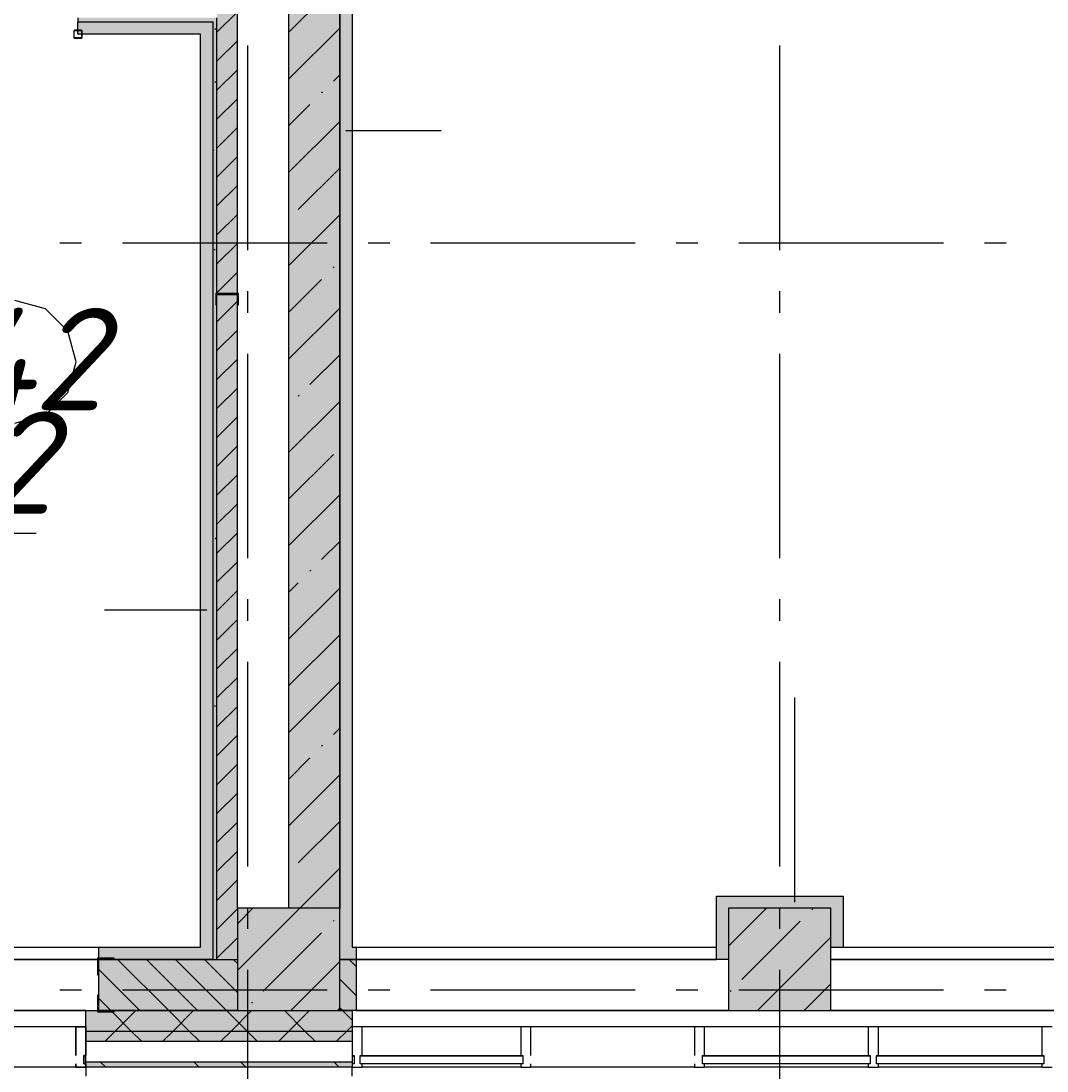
# Model space of a CAD drawing. Header units: millimetres. Extents: x -537608 to 253996, y -217170 to 186033.
# Drawn here: x -301184 to -296171, y 91126 to 96258 of the extents above; entities that cross this region are included whole.
import ezdxf

# ---------------------------------------------------------------- set-up
doc = ezdxf.new("R2010")
doc.units = ezdxf.units.MM
doc.layers.add('PDF _Геометрия', color=7, linetype='Continuous')
doc.layers.add('PDF _Текст', color=7, linetype='Continuous')
doc.layers.add('PDF _Сплошная заливка', color=7, linetype='Continuous', true_color=0xffffff)
doc.styles.add('PDF ISOCPEUR Italic', font='isocpeui.ttf')

msp = doc.modelspace()

# ---------------------------------------------------------------- hatches: boundary and pattern name
at = {"layer": 'PDF _Сплошная заливка', "transparency": 33554559}
h = msp.add_hatch(color=256, dxfattribs=at)
h.paths.add_polyline_path([(-300246.1832, 91671.2676), (-300226.178, 91671.2676), (-300226.178, 96273.856), (-300246.1832, 96273.856), (-300246.1832, 91869.1886)], flags=0)
h.paths.add_polyline_path([(-300246.1832, 96373.852), (-300226.178, 96373.852), (-300226.178, 99171.2642), (-300246.1832, 99171.2642), (-300246.1832, 96433.8548)], flags=0)
for points in [[(-300226.178, 91671.2676), (-300126.1777, 91671.2676), (-300126.1777, 99171.2642), (-300226.178, 99171.2642), (-300226.178, 91869.1886)], [(-299876.1767, 91921.2686), (-299626.1757, 91921.2686), (-299626.1757, 98921.2654), (-299876.1767, 98921.2654), (-299876.1767, 92577.1358)], [(-299626.1757, 91421.2666), (-299626.1757, 91921.2686), (-300126.1777, 91921.2686), (-300126.1777, 91421.2666), (-299647.0335, 91421.2666)], [(-297226.1837, 91421.2666), (-297226.1837, 91921.2686), (-297726.177, 91921.2686), (-297726.177, 91421.2666), (-297559.8571, 91421.2666)]]:
    msp.add_hatch(color=256, dxfattribs=at).paths.add_polyline_path(points)
at = {"layer": 'PDF _Сплошная заливка', "true_color": 0xff7d7d, "transparency": 33554559}
for points in [[(-299626.1757, 91731.2661), (-299566.1772, 91731.2661), (-299566.1772, 99111.2657), (-299626.1757, 99111.2657), (-299626.1757, 91869.1886)], [(-297226.1837, 91921.2686), (-297226.1837, 91981.2671), (-297786.1841, 91981.2671), (-297786.1841, 91921.2686), (-297559.8571, 91921.2686)], [(-297226.1837, 91731.2661), (-297166.1766, 91731.2661), (-297166.1766, 91981.2671), (-297226.1837, 91981.2671), (-297226.1837, 91869.1886)]]:
    msp.add_hatch(color=11, dxfattribs=at).paths.add_polyline_path(points)
at = {"layer": 'PDF _Сплошная заливка', "true_color": 0x2254ff, "transparency": 33554559}
msp.add_hatch(color=160, dxfattribs=at).paths.add_polyline_path([(-300306.1817, 96193.8522), (-300246.1832, 96193.8522), (-300246.1832, 96253.855), (-300906.1755, 96253.855), (-300906.1755, 96193.8522)])
h = msp.add_hatch(color=160, dxfattribs=at)
h.paths.add_polyline_path([(-300481.9058, 91671.2676), (-300306.1817, 91671.2676), (-300306.1817, 91731.2661), (-300803.6776, 91731.2661), (-300803.6776, 91671.2676)], flags=0)
h.paths.add_polyline_path([(-303403.9461, 91671.2676), (-301803.6815, 91671.2676), (-301803.6815, 91731.2661), (-303626.1825, 91731.2661), (-303626.1825, 91671.2676)], flags=0)
at = {"layer": 'PDF _Сплошная заливка', "transparency": 33554559}
h = msp.add_hatch(color=256, dxfattribs=at)
h.paths.add_polyline_path([(-233692.3661, 91421.2666), (-233626.193, 91421.2666), (-233626.193, 91671.2676), (-234066.1921, 91671.2676), (-234066.1921, 91421.2666)], flags=0)
h.paths.add_polyline_path([(-239119.0147, 91421.2666), (-238826.1914, 91421.2666), (-238826.1914, 91671.2676), (-239126.1905, 91671.2676), (-239126.1905, 91421.2666)], flags=0)
h.paths.add_polyline_path([(-235886.1913, 91421.2666), (-235886.1913, 91671.2676), (-237006.1922, 91671.2676), (-237006.1922, 91421.2666), (-236196.9723, 91421.2666)], flags=0)
h.paths.add_polyline_path([(-243293.3633, 91421.2666), (-243176.191, 91421.2666), (-243176.191, 91671.2676), (-243565.7421, 91671.2676), (-243565.7421, 91421.2666)], flags=0)
h.paths.add_polyline_path([(-241826.1901, 91421.2666), (-241826.1901, 91671.2676), (-242126.1913, 91671.2676), (-242126.1913, 91421.2666), (-242041.0592, 91421.2666)], flags=0)
h.paths.add_polyline_path([(-240006.1909, 91421.2666), (-239626.1902, 91421.2666), (-239626.1902, 91671.2676), (-240006.1909, 91671.2676), (-240006.1909, 91515.2129)], flags=0)
h.paths.add_polyline_path([(-242676.189, 91421.2666), (-242626.1889, 91421.2666), (-242626.1889, 91671.2676), (-242676.189, 91671.2676), (-242676.189, 91571.9777)], flags=0)
h.paths.add_polyline_path([(-246565.7407, 91421.2666), (-246176.1896, 91421.2666), (-246176.1896, 91671.2676), (-246565.7407, 91671.2676), (-246565.7407, 91515.2129)], flags=0)
h.paths.add_polyline_path([(-245385.7414, 91421.2666), (-245385.7414, 91671.2676), (-245676.192, 91671.2676), (-245676.192, 91421.2666)], flags=0)
h.paths.add_polyline_path([(-248720.0118, 91421.2666), (-248385.7443, 91421.2666), (-248385.7443, 91671.2676), (-249565.7436, 91671.2676), (-249565.7436, 91421.2666), (-249137.4437, 91421.2666)], flags=0)
h.paths.add_polyline_path([(-252476.9243, 91421.2666), (-252176.1868, 91421.2666), (-252176.1868, 91671.2676), (-252565.7423, 91671.2676), (-252565.7423, 91421.2666)], flags=0)
h.paths.add_polyline_path([(-251385.7429, 91421.2666), (-251385.7429, 91671.2676), (-251676.1892, 91671.2676), (-251676.1892, 91421.2666), (-251642.052, 91421.2666)], flags=0)
h.paths.add_polyline_path([(-255565.7409, 91421.2666), (-255176.1898, 91421.2666), (-255176.1898, 91671.2676), (-255565.7409, 91671.2676), (-255565.7409, 91515.2129)], flags=0)
h.paths.add_polyline_path([(-257486.1367, 91421.2666), (-257385.7402, 91421.2666), (-257385.7402, 91671.2676), (-258565.7395, 91671.2676), (-258565.7395, 91421.2666), (-258321.009, 91421.2666)], flags=0)
h.paths.add_polyline_path([(-254385.7415, 91421.2666), (-254385.7415, 91671.2676), (-254676.1879, 91671.2676), (-254676.1879, 91421.2666), (-254564.0965, 91421.2666)], flags=0)
h.paths.add_polyline_path([(-261243.0492, 91421.2666), (-261176.187, 91421.2666), (-261176.187, 91671.2676), (-261565.7382, 91671.2676), (-261565.7382, 91421.2666)], flags=0)
h.paths.add_polyline_path([(-260385.7388, 91421.2666), (-260385.7388, 91671.2676), (-260676.1851, 91671.2676), (-260676.1851, 91421.2666), (-260408.1812, 91421.2666)], flags=0)
h.paths.add_polyline_path([(-264176.1857, 91421.2666), (-264176.1857, 91671.2676), (-264565.7411, 91671.2676), (-264565.7411, 91421.2666)], flags=0)
h.paths.add_polyline_path([(-266669.6977, 91421.2666), (-266385.7404, 91421.2666), (-266385.7404, 91671.2676), (-267560.7406, 91671.2676), (-267560.7406, 91421.2666), (-267504.57, 91421.2666)], flags=0)
h.paths.add_polyline_path([(-263676.1881, 91421.2666), (-263385.7374, 91421.2666), (-263385.7374, 91671.2676), (-263676.1881, 91671.2676), (-263676.1881, 91506.6485)], flags=0)
h.paths.add_polyline_path([(-269380.7398, 91421.2666), (-269380.7398, 91671.2676), (-269676.1853, 91671.2676), (-269676.1853, 91421.2666), (-269591.7422, 91421.2666)], flags=0)
h.paths.add_polyline_path([(-270176.1872, 91421.2666), (-270176.1872, 91671.2676), (-270566.3541, 91671.2676), (-270566.3541, 91421.2666), (-270426.6102, 91421.2666)], flags=0)
h.paths.add_polyline_path([(-273348.6546, 91421.2666), (-273176.1859, 91421.2666), (-273176.1859, 91671.2676), (-273565.737, 91671.2676), (-273565.737, 91421.2666)], flags=0)
h.paths.add_polyline_path([(-275676.1826, 91421.2666), (-275385.7362, 91421.2666), (-275385.7362, 91671.2676), (-275676.1826, 91671.2676)], flags=0)
h.paths.add_polyline_path([(-272386.3534, 91421.2666), (-272386.3534, 91671.2676), (-272676.184, 91671.2676), (-272676.184, 91421.2666), (-272513.7824, 91421.2666)], flags=0)
h.paths.add_polyline_path([(-276226.1847, 91421.2666), (-276176.1845, 91421.2666), (-276176.1845, 91671.2676), (-276226.1847, 91671.2676), (-276226.1847, 91555.6756)], flags=0)
h.paths.add_polyline_path([(-276865.7367, 91421.2666), (-276726.1823, 91421.2666), (-276726.1823, 91671.2676), (-276865.7367, 91671.2676), (-276865.7367, 91515.2129)], flags=0)
h.paths.add_polyline_path([(-281685.7347, 91421.2666), (-281685.7347, 91671.2676), (-282865.734, 91671.2676), (-282865.734, 91421.2666), (-281697.3434, 91421.2666)], flags=0)
h.paths.add_polyline_path([(-279865.7397, 91421.2666), (-279726.1853, 91421.2666), (-279726.1853, 91671.2676), (-279865.7397, 91671.2676), (-279865.7397, 91515.2129)], flags=0)
h.paths.add_polyline_path([(-278685.7403, 91421.2666), (-278685.7403, 91671.2676), (-279226.1833, 91671.2676), (-279226.1833, 91421.2666), (-278775.3032, 91421.2666)], flags=0)
h.paths.add_polyline_path([(-284685.7376, 91421.2666), (-284685.7376, 91671.2676), (-285226.1806, 91671.2676), (-285226.1806, 91421.2666), (-285036.824, 91421.2666)], flags=0)
h.paths.add_polyline_path([(-285726.1825, 91421.2666), (-285726.1825, 91671.2676), (-285865.7369, 91671.2676), (-285865.7369, 91421.2666)], flags=0)
h.paths.add_polyline_path([(-288226.1835, 91421.2666), (-287685.7319, 91421.2666), (-287685.7319, 91671.2676), (-288226.1835, 91671.2676)], flags=0)
h.paths.add_polyline_path([(-288793.7365, 91421.2666), (-288726.1855, 91421.2666), (-288726.1855, 91671.2676), (-288865.7313, 91671.2676), (-288865.7313, 91421.2666)], flags=0)
h.paths.add_polyline_path([(-290880.9044, 91421.2666), (-290685.7348, 91421.2666), (-290685.7348, 91671.2676), (-291926.1806, 91671.2676), (-291926.1806, 91421.2666), (-291715.7767, 91421.2666)], flags=0)
h.paths.add_polyline_path([(-299626.1757, 91421.2666), (-299546.1806, 91421.2666), (-299546.1806, 91671.2676), (-299626.1757, 91671.2676), (-299626.1757, 91455.7484)], flags=0)
h.paths.add_polyline_path([(-300126.1777, 91421.2666), (-300126.1777, 91671.2676), (-300803.6776, 91671.2676), (-300803.6776, 91421.2666), (-300481.9058, 91421.2666)], flags=0)
h.paths.add_polyline_path([(-304238.8097, 91421.2666), (-304126.1758, 91421.2666), (-304126.1758, 91671.2676), (-307138.3387, 91671.2676), (-307138.3387, 91421.2666), (-305073.682, 91421.2666)], flags=0)
h.paths.add_polyline_path([(-301803.6815, 91421.2666), (-301803.6815, 91671.2676), (-303626.1825, 91671.2676), (-303626.1825, 91421.2666), (-302151.6419, 91421.2666)], flags=0)
h.paths.add_polyline_path([(-308138.3338, 91421.2666), (-308138.3338, 91671.2676), (-308726.1763, 91671.2676), (-308726.1763, 91421.2666), (-308413.1627, 91421.2666)], flags=0)
h = msp.add_hatch(color=256, dxfattribs=at)
h.paths.add_polyline_path([(-214072.9389, 91321.2663), (-213276.196, 91321.2663), (-213276.196, 91421.2666), (-222460.9308, 91421.2666), (-222460.9308, 91321.2663), (-214907.808, 91321.2663)], flags=0)
h.paths.add_polyline_path([(-224160.9288, 91321.2663), (-224160.9288, 91421.2666), (-232001.1932, 91421.2666), (-232001.1932, 91321.2663), (-224926.2392, 91321.2663)], flags=0)
h.paths.add_polyline_path([(-232851.1922, 91321.2663), (-232851.1922, 91421.2666), (-234126.1928, 91421.2666), (-234126.1928, 91321.2663), (-233126.1932, 91321.2663)], flags=0)
h.paths.add_polyline_path([(-236196.9723, 91321.2663), (-235826.1928, 91321.2663), (-235826.1928, 91421.2666), (-237066.1908, 91421.2666), (-237066.1908, 91321.2663), (-236614.4085, 91321.2663)], flags=0)
h.paths.add_polyline_path([(-239953.8848, 91321.2663), (-238766.1908, 91321.2663), (-238766.1908, 91421.2666), (-240066.1915, 91421.2666), (-240066.1915, 91321.2663)], flags=0)
h.paths.add_polyline_path([(-243626.1884, 91321.2663), (-241766.1916, 91321.2663), (-241766.1916, 91421.2666), (-243626.1884, 91421.2666)], flags=0)
h.paths.add_polyline_path([(-245380.5355, 91321.2663), (-245326.1907, 91321.2663), (-245326.1907, 91421.2666), (-246626.1914, 91421.2666), (-246626.1914, 91321.2663), (-245797.9674, 91321.2663)], flags=0)
h.paths.add_polyline_path([(-249626.19, 91321.2663), (-248326.1893, 91321.2663), (-248326.1893, 91421.2666), (-249626.19, 91421.2666)], flags=0)
h.paths.add_polyline_path([(-254564.0965, 91321.2663), (-254326.1866, 91321.2663), (-254326.1866, 91421.2666), (-255626.1873, 91421.2666), (-255626.1873, 91321.2663), (-254981.5283, 91321.2663)], flags=0)
h.paths.add_polyline_path([(-251326.1879, 91321.2663), (-251326.1879, 91421.2666), (-252626.1886, 91421.2666), (-252626.1886, 91321.2663), (-251642.052, 91321.2663)], flags=0)
h.paths.add_polyline_path([(-257486.1367, 91321.2663), (-257326.1894, 91321.2663), (-257326.1894, 91421.2666), (-258626.1859, 91421.2666), (-258626.1859, 91321.2663), (-258321.009, 91321.2663)], flags=0)
h.paths.add_polyline_path([(-260825.613, 91321.2663), (-260326.1881, 91321.2663), (-260326.1881, 91421.2666), (-261626.1888, 91421.2666), (-261626.1888, 91321.2663), (-261243.0492, 91321.2663)], flags=0)
h.paths.add_polyline_path([(-264626.1874, 91321.2663), (-263326.1867, 91321.2663), (-263330.2213, 91421.2666), (-264626.1874, 91421.2666)], flags=0)
h.paths.add_polyline_path([(-266326.1853, 91321.2663), (-266326.1853, 91421.2666), (-267621.1869, 91421.2666), (-267621.1869, 91321.2663), (-266669.6977, 91321.2663)], flags=0)
h.paths.add_polyline_path([(-269591.7422, 91321.2663), (-269321.1849, 91321.2663), (-269321.1849, 91421.2666), (-270626.8047, 91421.2666), (-270626.8047, 91321.2663), (-270009.1741, 91321.2663)], flags=0)
h.paths.add_polyline_path([(-272513.7824, 91321.2663), (-272326.8026, 91321.2663), (-272326.8026, 91421.2666), (-273626.1833, 91421.2666), (-273626.1833, 91321.2663), (-273348.6546, 91321.2663)], flags=0)
h.paths.add_polyline_path([(-279192.735, 91321.2663), (-278626.181, 91321.2663), (-278626.181, 91421.2666), (-279926.186, 91421.2666), (-279926.186, 91321.2663), (-279610.1755, 91321.2663)], flags=0)
h.paths.add_polyline_path([(-276926.1831, 91321.2663), (-275326.1855, 91321.2663), (-275326.1855, 91421.2666), (-276926.1831, 91421.2666)], flags=0)
h.paths.add_polyline_path([(-281626.184, 91321.2663), (-281626.184, 91421.2666), (-282926.1804, 91421.2666), (-282926.1804, 91321.2663), (-281697.3434, 91321.2663)], flags=0)
h.paths.add_polyline_path([(-284626.1869, 91321.2663), (-284626.1869, 91421.2666), (-285926.1833, 91421.2666), (-285926.1833, 91321.2663), (-285036.824, 91321.2663)], flags=0)
h.paths.add_polyline_path([(-287626.1812, 91321.2663), (-287626.1812, 91421.2666), (-288926.1776, 91421.2666), (-288926.1776, 91321.2663), (-287958.8642, 91321.2663)], flags=0)
h.paths.add_polyline_path([(-290880.9044, 91321.2663), (-290626.1842, 91321.2663), (-290626.1842, 91421.2666), (-291926.1806, 91421.2666), (-291926.1806, 91321.2663), (-291715.7767, 91321.2663)], flags=0)
h.paths.add_polyline_path([(-304238.8097, 91321.2663), (-301741.177, 91321.2663), (-301741.177, 91421.2666), (-307200.8346, 91421.2666), (-307200.8346, 91321.2663), (-305073.682, 91321.2663)], flags=0)
h.paths.add_polyline_path([(-299626.1757, 91321.2663), (-299566.1772, 91321.2663), (-299566.1772, 91421.2666), (-300866.1822, 91421.2666), (-300866.1822, 91321.2663), (-299647.0335, 91321.2663)], flags=0)
h.paths.add_polyline_path([(-310082.8987, 91321.2663), (-308075.8379, 91321.2663), (-308075.8379, 91421.2666), (-317076.174, 91421.2666), (-317076.174, 91321.2663), (-311752.6347, 91321.2663)], flags=0)
h = msp.add_hatch(color=256, dxfattribs=at)
h.paths.add_polyline_path([(-213176.1955, 91271.2661), (-213176.1955, 91321.2663), (-222460.9308, 91321.2663), (-222460.9308, 91271.2661), (-213238.0699, 91271.2661)], flags=0)
h.paths.add_polyline_path([(-225761.1072, 91271.2661), (-224160.9288, 91271.2661), (-224160.9288, 91321.2663), (-232001.1932, 91321.2663), (-232001.1932, 91271.2661), (-226595.9773, 91271.2661)], flags=0)
h.paths.add_polyline_path([(-233274.93, 91271.2661), (-232851.1922, 91271.2661), (-232851.1922, 91321.2663), (-234126.1928, 91321.2663), (-234126.1928, 91271.2661), (-233692.3661, 91271.2661)], flags=0)
h.paths.add_polyline_path([(-237031.8425, 91271.2661), (-235826.1928, 91271.2661), (-235826.1928, 91321.2663), (-237066.1908, 91321.2663), (-237066.1908, 91271.2661)], flags=0)
h.paths.add_polyline_path([(-239119.0147, 91271.2661), (-238766.1908, 91271.2661), (-238766.1908, 91321.2663), (-240066.1915, 91321.2663), (-240066.1915, 91271.2661), (-239536.4508, 91271.2661)], flags=0)
h.paths.add_polyline_path([(-242041.0592, 91271.2661), (-241766.1916, 91271.2661), (-241766.1916, 91321.2663), (-243626.1884, 91321.2663), (-243626.1884, 91271.2661), (-242458.491, 91271.2661)], flags=0)
h.paths.add_polyline_path([(-245797.9674, 91271.2661), (-245326.1907, 91271.2661), (-245326.1907, 91321.2663), (-246626.1914, 91321.2663), (-246626.1914, 91271.2661), (-246215.4035, 91271.2661)], flags=0)
h.paths.add_polyline_path([(-248720.0118, 91271.2661), (-248326.1893, 91271.2661), (-248326.1893, 91321.2663), (-249626.19, 91321.2663), (-249626.19, 91271.2661), (-249137.4437, 91271.2661)], flags=0)
h.paths.add_polyline_path([(-252626.1886, 91271.2661), (-251326.1879, 91271.2661), (-251326.1879, 91321.2663), (-252626.1886, 91321.2663)], flags=0)
h.paths.add_polyline_path([(-257326.1894, 91271.2661), (-257326.1894, 91321.2663), (-258626.1859, 91321.2663), (-258626.1859, 91271.2661), (-257486.1367, 91271.2661)], flags=0)
h.paths.add_polyline_path([(-255626.1873, 91271.2661), (-254326.1866, 91271.2661), (-254326.1866, 91321.2663), (-255626.1873, 91321.2663)], flags=0)
h.paths.add_polyline_path([(-261243.0492, 91271.2661), (-260326.1881, 91271.2661), (-260326.1881, 91321.2663), (-261626.1888, 91321.2663), (-261626.1888, 91271.2661)], flags=0)
h.paths.add_polyline_path([(-267621.1869, 91271.2661), (-266326.1853, 91271.2661), (-266326.1853, 91321.2663), (-267621.1869, 91321.2663)], flags=0)
h.paths.add_polyline_path([(-263326.1867, 91271.2661), (-263330.2213, 91321.2663), (-264626.1874, 91321.2663), (-264626.1874, 91271.2661), (-263330.2213, 91271.2661)], flags=0)
h.paths.add_polyline_path([(-269321.1849, 91271.2661), (-269321.1849, 91321.2663), (-270626.8047, 91321.2663), (-270626.8047, 91271.2661), (-269591.7422, 91271.2661)], flags=0)
h.paths.add_polyline_path([(-272513.7824, 91271.2661), (-272326.8026, 91271.2661), (-272326.8026, 91321.2663), (-273626.1833, 91321.2663), (-273626.1833, 91271.2661), (-273348.6546, 91271.2661)], flags=0)
h.paths.add_polyline_path([(-275435.8268, 91271.2661), (-275326.1855, 91271.2661), (-275326.1855, 91321.2663), (-276926.1831, 91321.2663), (-276926.1831, 91271.2661), (-275853.2587, 91271.2661)], flags=0)
h.paths.add_polyline_path([(-279610.1755, 91271.2661), (-278626.181, 91271.2661), (-278626.181, 91321.2663), (-279926.186, 91321.2663), (-279926.186, 91271.2661)], flags=0)
h.paths.add_polyline_path([(-281626.184, 91271.2661), (-281626.184, 91321.2663), (-282926.1804, 91321.2663), (-282926.1804, 91271.2661), (-281697.3434, 91271.2661)], flags=0)
h.paths.add_polyline_path([(-285926.1833, 91271.2661), (-284626.1869, 91271.2661), (-284626.1869, 91321.2663), (-285926.1833, 91321.2663)], flags=0)
h.paths.add_polyline_path([(-290626.1842, 91271.2661), (-290626.1842, 91321.2663), (-291926.1806, 91321.2663), (-291926.1806, 91271.2661), (-290880.9044, 91271.2661)], flags=0)
h.paths.add_polyline_path([(-288376.296, 91271.2661), (-287626.1812, 91271.2661), (-287626.1812, 91321.2663), (-288926.1776, 91321.2663), (-288926.1776, 91271.2661), (-288793.7365, 91271.2661)], flags=0)
h.paths.add_polyline_path([(-300064.4654, 91271.2661), (-299566.1772, 91271.2661), (-299566.1772, 91321.2663), (-300866.1822, 91321.2663), (-300866.1822, 91271.2661), (-300481.9058, 91271.2661)], flags=0)
h.paths.add_polyline_path([(-303821.3779, 91271.2661), (-301741.177, 91271.2661), (-301741.177, 91321.2663), (-307200.8346, 91321.2663), (-307200.8346, 91271.2661), (-304238.8097, 91271.2661)], flags=0)
h.paths.add_polyline_path([(-308413.1627, 91271.2661), (-308075.8379, 91271.2661), (-308075.8379, 91321.2663), (-317126.1742, 91321.2663), (-317126.1742, 91271.2661), (-308830.5945, 91271.2661)], flags=0)
h = msp.add_hatch(color=256, dxfattribs=at)
h.paths.add_polyline_path([(-213126.1959, 91144.2677), (-213026.1966, 91144.2677), (-213026.1966, 91171.2657), (-222460.9308, 91171.2657), (-222460.9308, 91144.2677), (-213176.1955, 91144.2677)], flags=0)
h.paths.add_polyline_path([(-224926.2392, 91144.2677), (-224160.9288, 91144.2677), (-224160.9288, 91171.2657), (-232001.1932, 91171.2657), (-232001.1932, 91144.2677), (-226595.9773, 91144.2677)], flags=0)
h.paths.add_polyline_path([(-232851.1922, 91144.2677), (-232851.1922, 91171.2657), (-234126.1928, 91171.2657), (-234126.1928, 91144.2677), (-233274.93, 91144.2677)], flags=0)
h.paths.add_polyline_path([(-235826.1928, 91144.2677), (-235826.1928, 91171.2657), (-237066.1908, 91171.2657), (-237066.1908, 91144.2677), (-236614.4085, 91144.2677)], flags=0)
h.paths.add_polyline_path([(-238766.1908, 91144.2677), (-238766.1908, 91171.2657), (-240066.1915, 91171.2657), (-240066.1915, 91144.2677), (-239953.8848, 91144.2677)], flags=0)
h.paths.add_polyline_path([(-243626.1884, 91144.2677), (-241766.1916, 91144.2677), (-241766.1916, 91171.2657), (-243626.1884, 91171.2657), (-243626.1884, 91161.2415)], flags=0)
h.paths.add_polyline_path([(-245326.1907, 91144.2677), (-245326.1907, 91171.2657), (-246626.1914, 91171.2657), (-246626.1914, 91144.2677)], flags=0)
h.paths.add_polyline_path([(-249626.19, 91144.2677), (-248326.1893, 91144.2677), (-248326.1893, 91171.2657), (-249626.19, 91171.2657), (-249626.19, 91161.2415)], flags=0)
h.paths.add_polyline_path([(-254326.1866, 91144.2677), (-254326.1866, 91171.2657), (-255626.1873, 91171.2657), (-255626.1873, 91144.2677), (-254981.5283, 91144.2677)], flags=0)
h.paths.add_polyline_path([(-252626.1886, 91144.2677), (-251326.1879, 91144.2677), (-251326.1879, 91171.2657), (-252626.1886, 91171.2657), (-252626.1886, 91161.2415)], flags=0)
h.paths.add_polyline_path([(-258321.009, 91144.2677), (-257326.1894, 91144.2677), (-257326.1894, 91171.2657), (-258626.1859, 91171.2657), (-258626.1859, 91144.2677)], flags=0)
h.paths.add_polyline_path([(-260326.1881, 91144.2677), (-260326.1881, 91171.2657), (-261626.1888, 91171.2657), (-261626.1888, 91144.2677)], flags=0)
h.paths.add_polyline_path([(-263330.2213, 91144.2677), (-263326.1867, 91144.2677), (-263330.2213, 91171.2657), (-264626.1874, 91171.2657), (-264626.1874, 91144.2677)], flags=0)
h.paths.add_polyline_path([(-266669.6977, 91144.2677), (-266326.1853, 91144.2677), (-266326.1853, 91171.2657), (-267621.1869, 91171.2657), (-267621.1869, 91144.2677)], flags=0)
h.paths.add_polyline_path([(-269321.1849, 91144.2677), (-269321.1849, 91171.2657), (-270626.8047, 91171.2657), (-270626.8047, 91144.2677), (-270009.1741, 91144.2677)], flags=0)
h.paths.add_polyline_path([(-272326.8026, 91144.2677), (-272326.8026, 91171.2657), (-273626.1833, 91171.2657), (-273626.1833, 91144.2677), (-273348.6546, 91144.2677)], flags=0)
h.paths.add_polyline_path([(-275326.1855, 91144.2677), (-275326.1855, 91171.2657), (-276926.1831, 91171.2657), (-276926.1831, 91144.2677), (-276688.131, 91144.2677)], flags=0)
h.paths.add_polyline_path([(-278626.181, 91144.2677), (-278626.181, 91171.2657), (-279926.186, 91171.2657), (-279926.186, 91144.2677)], flags=0)
h.paths.add_polyline_path([(-284626.1869, 91144.2677), (-284626.1869, 91171.2657), (-285926.1833, 91171.2657), (-285926.1833, 91144.2677), (-285036.824, 91144.2677)], flags=0)
h.paths.add_polyline_path([(-281697.3434, 91144.2677), (-281626.184, 91144.2677), (-281626.184, 91171.2657), (-282926.1804, 91171.2657), (-282926.1804, 91144.2677)], flags=0)
h.paths.add_polyline_path([(-288376.296, 91144.2677), (-287626.1812, 91144.2677), (-287626.1812, 91171.2657), (-288926.1776, 91171.2657), (-288926.1776, 91144.2677)], flags=0)
h.paths.add_polyline_path([(-290626.1842, 91144.2677), (-290626.1842, 91171.2657), (-291926.1806, 91171.2657), (-291926.1806, 91144.2677), (-291715.7767, 91144.2677)], flags=0)
h.paths.add_polyline_path([(-303403.9461, 91144.2677), (-301741.177, 91144.2677), (-301741.177, 91171.2657), (-307200.8346, 91171.2657), (-307200.8346, 91144.2677), (-305073.682, 91144.2677)], flags=0)
h.paths.add_polyline_path([(-300866.1822, 91144.2677), (-299566.1772, 91144.2677), (-299566.1772, 91171.2657), (-300866.1822, 91171.2657), (-300866.1822, 91161.2415)], flags=0)
h.paths.add_polyline_path([(-310082.8987, 91144.2677), (-308075.8379, 91144.2677), (-308075.8379, 91171.2657), (-317253.1726, 91171.2657), (-317253.1726, 91144.2677), (-311752.6347, 91144.2677)], flags=0)

# ---------------------------------------------------------------- linework, layer by layer
at = {"layer": 'PDF _Геометрия', "lineweight": 9}
for p, q in [((-299566.1772, 99111.2657), (-299566.1772, 91731.2661)), ((-299876.1767, 98921.2654), (-299876.1767, 91921.2686)), ((-299626.1757, 91921.2686), (-299626.1757, 98921.2654)), ((-299626.1757, 98921.2654), (-299626.1757, 91921.2686)), ((-300126.1777, 91921.2686), (-300126.1777, 98021.2662)), ((-299876.1767, 96201.0043), (-299626.1757, 96451.001)), ((-300906.1755, 96273.856), (-300906.1755, 96253.855)), ((-300226.178, 96202.253), (-300126.1777, 96302.2491)), ((-300226.178, 91671.2676), (-300226.178, 96273.856)), ((-300906.1755, 96253.855), (-300246.1832, 96253.855)), ((-300906.1755, 96193.8522), (-300906.1755, 96253.855)), ((-300906.1755, 96253.855), (-300246.1832, 96253.855)), ((-300246.1832, 96253.855), (-300246.1832, 96193.8522)), ((-300246.1832, 96253.855), (-300246.1832, 96193.8522)), ((-299876.1767, 95972.9032), (-299626.1757, 96222.9042)), ((-300924.1225, 96211.7605), (-300925.2937, 96208.9315)), ((-300925.2937, 96208.9315), (-300925.2937, 96176.9343)), ((-300925.2937, 96176.9343), (-300924.1225, 96174.1053)), ((-300921.2978, 96212.9317), (-300924.1225, 96211.7605)), ((-300924.1225, 96174.1053), (-300921.2978, 96172.9341)), ((-300923.2958, 96208.9315), (-300922.7101, 96210.3482)), ((-300923.2958, 96176.9343), (-300923.2958, 96208.9315)), ((-300922.7101, 96175.5176), (-300923.2958, 96176.9343)), ((-300922.7101, 96210.3482), (-300921.2978, 96210.9337)), ((-300921.2978, 96174.932), (-300922.7101, 96175.5176)), ((-300889.2963, 96212.9317), (-300921.2978, 96212.9317)), ((-300921.2978, 96210.9337), (-300889.2963, 96210.9337)), ((-300889.2963, 96174.932), (-300921.2978, 96174.932)), ((-300921.2978, 96172.9341), (-300889.2963, 96172.9341)), ((-300306.1817, 96193.8522), (-300906.1755, 96193.8522)), ((-300886.4716, 96211.7605), (-300889.2963, 96212.9317)), ((-300889.2963, 96210.9337), (-300887.884, 96210.3482)), ((-300887.884, 96175.5176), (-300889.2963, 96174.932)), ((-300889.2963, 96172.9341), (-300886.4716, 96174.1053)), ((-300887.884, 96210.3482), (-300887.2984, 96208.9315)), ((-300887.2984, 96176.9343), (-300887.884, 96175.5176)), ((-300887.2984, 96208.9315), (-300887.2984, 96176.9343)), ((-300885.3005, 96208.9315), (-300886.4716, 96211.7605)), ((-300886.4716, 96174.1053), (-300885.3005, 96176.9343)), ((-300885.3005, 96176.9343), (-300885.3005, 96208.9315)), ((-300306.1817, 91731.2661), (-300306.1817, 96193.8522)), ((-300246.1832, 96193.8522), (-300246.1832, 91671.2676)), ((-300246.1832, 96193.8522), (-300246.1832, 91671.2676)), ((-300226.178, 96060.8298), (-300126.1777, 96160.8302)), ((-300226.178, 95919.4066), (-300126.1777, 96019.407)), ((-299657.626, 95963.357), (-299626.1757, 95994.8074)), ((-299714.6535, 95906.3339), (-299709.9084, 95911.0747)), ((-300226.178, 95777.9877), (-300126.1777, 95877.9881)), ((-299876.1767, 95744.8064), (-299771.6809, 95849.3065)), ((-299876.1767, 95516.7096), (-299626.1757, 95766.7062)), ((-300226.178, 95636.5645), (-300126.1777, 95736.5649)), ((-299596.1807, 95722.3425), (-299130.0318, 95722.3425)), ((-300226.178, 95495.1456), (-300126.1777, 95595.146)), ((-299828.6998, 95336.0854), (-299626.1757, 95538.6094)), ((-300226.178, 95353.7224), (-300126.1777, 95453.7228)), ((-300226.178, 95212.3035), (-300126.1777, 95312.3038)), ((-299876.1767, 95060.5116), (-299626.1757, 95310.5126)), ((-300226.178, 95070.8803), (-300126.1777, 95170.8807)), ((-299657.626, 95050.9612), (-299652.8895, 95055.7062)), ((-300226.178, 94929.457), (-300126.1777, 95029.4574)), ((-299876.1767, 94832.4105), (-299714.6535, 94993.938)), ((-300226.178, 94788.0382), (-300126.1777, 94888.0385)), ((-299876.1767, 94604.3137), (-299626.1757, 94854.3147)), ((-300226.178, 94646.6149), (-300126.1777, 94746.6154)), ((-299771.6809, 94480.717), (-299626.1757, 94626.2136)), ((-300226.178, 94505.1961), (-300126.1777, 94605.1964)), ((-300226.178, 94363.7728), (-300126.1777, 94463.7732)), ((-299828.6998, 94423.6938), (-299823.9632, 94428.4346)), ((-299876.1767, 94148.1158), (-299626.1757, 94398.1167)), ((-300226.178, 94222.3539), (-300126.1777, 94322.3543)), ((-300226.178, 94080.9307), (-300126.1777, 94180.9311)), ((-299876.1767, 93920.019), (-299657.626, 94138.5696)), ((-300226.178, 93939.5118), (-300126.1777, 94039.5079)), ((-299876.1767, 93691.9178), (-299626.1757, 93941.9188)), ((-300226.178, 93798.0886), (-300126.1777, 93898.089)), ((-300226.178, 93656.6654), (-300126.1777, 93756.6658)), ((-299714.6535, 93625.3485), (-299626.1757, 93713.822)), ((-300226.178, 93515.2465), (-300126.1777, 93615.2468)), ((-299771.6809, 93568.3211), (-299766.9358, 93573.0662)), ((-299876.1767, 93463.821), (-299828.6998, 93511.298)), ((-300226.178, 93373.8233), (-300126.1777, 93473.8237)), ((-299876.1767, 93235.7242), (-299626.1757, 93485.7209)), ((-300276.1782, 93378.1895), (-300776.1802, 93378.1895)), ((-300226.178, 93232.4044), (-300126.1777, 93332.4047)), ((-299876.1767, 93007.6231), (-299626.1757, 93257.6241)), ((-300226.178, 93090.9812), (-300126.1777, 93190.9815)), ((-300226.178, 92949.5622), (-300126.1777, 93049.5627)), ((-299876.1767, 92779.5263), (-299626.1757, 93029.5272)), ((-297403.5871, 91951.2679), (-297403.5871, 92951.2674)), ((-300226.178, 92808.1391), (-300126.1777, 92908.1394)), ((-299657.626, 92769.9801), (-299626.1757, 92801.4261)), ((-300226.178, 92666.7158), (-300126.1777, 92766.7162)), ((-299714.6535, 92712.9526), (-299709.9084, 92717.6935)), ((-300226.178, 92525.2969), (-300126.1777, 92625.2973)), ((-299876.1767, 92551.4295), (-299771.6809, 92655.9295)), ((-299876.1767, 92323.3283), (-299626.1757, 92573.3294)), ((-300226.178, 92383.8737), (-300126.1777, 92483.8741)), ((-300226.178, 92242.4548), (-300126.1777, 92342.4552)), ((-299828.6998, 92142.7085), (-299626.1757, 92345.2325)), ((-300226.178, 92101.0316), (-300126.1777, 92201.032)), ((-299822.0428, 91921.2686), (-299626.1757, 92117.1314)), ((-300226.178, 91959.6127), (-300126.1777, 92059.6131)), ((-297786.1841, 91921.2686), (-297786.1841, 91981.2671)), ((-297786.1841, 91981.2671), (-297226.1837, 91981.2671)), ((-297226.1837, 91981.2671), (-297166.1766, 91981.2671)), ((-297166.1766, 91981.2671), (-297166.1766, 91731.2661)), ((-300226.178, 91818.1895), (-300126.1777, 91918.1899)), ((-300126.1777, 91617.1337), (-299822.0428, 91921.2686)), ((-300126.1777, 91845.2306), (-300050.1439, 91921.2686)), ((-299626.1757, 91921.2686), (-300126.1777, 91921.2686)), ((-300126.1777, 91921.2686), (-300126.1777, 91421.2666)), ((-299626.1757, 91421.2666), (-299626.1757, 91921.2686)), ((-297786.1841, 91671.2676), (-297786.1841, 91921.2686)), ((-297726.177, 91736.149), (-297541.0575, 91921.2686)), ((-297226.1837, 91921.2686), (-297726.177, 91921.2686)), ((-297726.177, 91921.2686), (-297726.177, 91421.2666)), ((-297319.6219, 91914.6073), (-297314.8767, 91919.3525)), ((-297226.1837, 91421.2666), (-297226.1837, 91921.2686)), ((-299657.626, 91857.5843), (-299652.8895, 91862.325)), ((-297661.7693, 91572.46), (-297376.6407, 91857.5843)), ((-300226.178, 91676.7706), (-300126.1777, 91776.7667)), ((-299999.7735, 91515.4368), (-299714.6535, 91800.5611)), ((-297584.8658, 91421.2666), (-297226.1837, 91779.9487)), ((-301803.6815, 91731.2661), (-300803.6776, 91731.2661)), ((-300803.6776, 91671.2676), (-300803.6776, 91731.2661)), ((-300803.6776, 91731.2661), (-300306.1817, 91731.2661)), ((-299566.1772, 91731.2661), (-299546.1806, 91731.2661)), ((-299546.1806, 91731.2661), (-299546.1806, 91671.2676)), ((-299546.1806, 91731.2661), (-297786.1841, 91731.2661)), ((-297226.1837, 91731.2661), (-297166.1766, 91731.2661)), ((-297166.1766, 91731.2661), (-294786.1812, 91731.2661)), ((-301797.6791, 91671.2676), (-300809.6801, 91671.2676)), ((-300809.6801, 91671.2676), (-301797.6791, 91671.2676)), ((-300306.1817, 91671.2676), (-300803.6776, 91671.2676)), ((-300803.6776, 91671.2676), (-300306.1817, 91671.2676)), ((-300803.6776, 91421.2666), (-300803.6776, 91671.2676)), ((-300462.1417, 91421.2666), (-300712.1427, 91671.2676)), ((-300320.7185, 91421.2666), (-300570.7195, 91671.2676)), ((-300179.3039, 91421.2666), (-300429.2963, 91671.2676)), ((-300246.1832, 91671.2676), (-300306.1817, 91671.2676)), ((-300306.1817, 91671.2676), (-300246.1832, 91671.2676)), ((-300126.1777, 91509.5679), (-300287.8817, 91671.2676)), ((-300246.1832, 91671.2676), (-300226.178, 91671.2676)), ((-300226.178, 91671.2676), (-300126.1777, 91671.2676)), ((-300126.1777, 91650.9911), (-300146.4584, 91671.2676)), ((-299865.8511, 91421.2666), (-299626.1757, 91660.9334)), ((-299546.1806, 91671.2676), (-299626.1757, 91671.2676)), ((-299626.1757, 91671.2676), (-299546.1806, 91671.2676)), ((-299546.1806, 91636.674), (-299580.7743, 91671.2676)), ((-299546.1806, 91671.2676), (-297786.1841, 91671.2676)), ((-297786.1841, 91671.2676), (-299546.1806, 91671.2676)), ((-299546.1806, 91671.2676), (-299546.1806, 91421.2666)), ((-297726.177, 91671.2676), (-297786.1841, 91671.2676)), ((-297226.1837, 91671.2676), (-294786.1812, 91671.2676)), ((-294786.1812, 91671.2676), (-297226.1837, 91671.2676)), ((-300603.5649, 91421.2666), (-300803.6776, 91621.3837)), ((-299546.1806, 91495.255), (-299626.1757, 91575.2545)), ((-297356.7646, 91421.2666), (-297226.1837, 91551.8519)), ((-297718.7881, 91515.4368), (-297714.0516, 91520.1777)), ((-300744.9881, 91421.2666), (-300803.6776, 91479.9605)), ((-300056.8008, 91458.4138), (-300052.0558, 91463.1545)), ((-301741.177, 91421.2666), (-300866.1822, 91421.2666)), ((-300866.1822, 91421.2666), (-301741.177, 91421.2666)), ((-300866.1822, 91321.2663), (-300866.1822, 91421.2666)), ((-300866.1822, 91421.2666), (-300126.1777, 91421.2666)), ((-300126.1777, 91421.2666), (-300803.6776, 91421.2666)), ((-300644.9878, 91321.2663), (-300744.9881, 91421.2666)), ((-300723.1055, 91321.2663), (-300623.1051, 91421.2666)), ((-300362.1413, 91321.2663), (-300462.1417, 91421.2666)), ((-300440.2591, 91321.2663), (-300340.2588, 91421.2666)), ((-300079.3035, 91321.2663), (-300179.3039, 91421.2666)), ((-300157.4213, 91321.2663), (-300057.4209, 91421.2666)), ((-300126.1777, 91421.2666), (-299626.1757, 91421.2666)), ((-299796.4571, 91321.2663), (-299896.4575, 91421.2666)), ((-299874.5748, 91321.2663), (-299774.5745, 91421.2666)), ((-299637.75, 91421.2666), (-299626.1757, 91432.8367)), ((-299613.6111, 91421.2666), (-299626.1757, 91433.8313)), ((-299546.1806, 91421.2666), (-299626.1757, 91421.2666)), ((-299626.1757, 91421.2666), (-299566.1772, 91421.2666)), ((-299566.1772, 91373.8328), (-299613.6111, 91421.2666)), ((-299566.1772, 91421.2666), (-299566.1772, 91321.2663)), ((-299546.1806, 91421.2666), (-297726.177, 91421.2666)), ((-297726.177, 91421.2666), (-299546.1806, 91421.2666)), ((-297726.177, 91421.2666), (-297226.1837, 91421.2666)), ((-297226.1837, 91421.2666), (-294726.1827, 91421.2666)), ((-294726.1827, 91421.2666), (-297226.1837, 91421.2666)), ((-299591.7284, 91321.2663), (-299566.1772, 91346.8175)), ((-300916.1824, 91341.2672), (-301691.1767, 91341.2672)), ((-300866.1822, 91341.2672), (-300916.1824, 91341.2672)), ((-300916.1824, 91341.2672), (-300916.1824, 91201.265)), ((-300916.1824, 91201.265), (-300916.1824, 91341.2672)), ((-300916.1824, 91341.2672), (-300866.1822, 91341.2672)), ((-300866.1822, 91201.265), (-300866.1822, 91341.2672)), ((-300866.1822, 91341.2672), (-300866.1822, 91201.265)), ((-300866.1822, 91321.2663), (-299566.1772, 91321.2663)), ((-300866.1822, 91271.2661), (-300866.1822, 91321.2663)), ((-300773.1057, 91271.2661), (-300723.1055, 91321.2663)), ((-300594.9875, 91271.2661), (-300644.9878, 91321.2663)), ((-300490.2593, 91271.2661), (-300440.2591, 91321.2663)), ((-300312.1411, 91271.2661), (-300362.1413, 91321.2663)), ((-300207.4215, 91271.2661), (-300157.4213, 91321.2663)), ((-300029.3034, 91271.2661), (-300079.3035, 91321.2663)), ((-299924.5751, 91271.2661), (-299874.5748, 91321.2663)), ((-299746.4569, 91271.2661), (-299796.4571, 91321.2663)), ((-299641.7286, 91271.2661), (-299591.7284, 91321.2663)), ((-299516.177, 91341.2672), (-299566.1772, 91341.2672)), ((-299566.1772, 91341.2672), (-299566.1772, 91201.265)), ((-299566.1772, 91321.2663), (-299566.1772, 91271.2661)), ((-298742.2936, 91341.2672), (-299516.177, 91341.2672)), ((-299516.177, 91201.265), (-299516.177, 91341.2672)), ((-298692.2934, 91341.2672), (-298742.2936, 91341.2672)), ((-298742.2936, 91341.2672), (-298742.2936, 91201.265)), ((-297893.4012, 91341.2672), (-298692.2934, 91341.2672)), ((-298692.2934, 91201.265), (-298692.2934, 91341.2672)), ((-297843.4011, 91341.2672), (-297893.4012, 91341.2672)), ((-297893.4012, 91341.2672), (-297893.4012, 91201.265)), ((-297044.5175, 91341.2672), (-297843.4011, 91341.2672)), ((-297843.4011, 91201.265), (-297843.4011, 91341.2672)), ((-296994.5173, 91341.2672), (-297044.5175, 91341.2672)), ((-297044.5175, 91341.2672), (-297044.5175, 91201.265)), ((-296195.6251, 91341.2672), (-296994.5173, 91341.2672)), ((-296994.5173, 91201.265), (-296994.5173, 91341.2672)), ((-296145.625, 91341.2672), (-296195.6251, 91341.2672)), ((-296195.6251, 91341.2672), (-296195.6251, 91201.265)), ((-300866.1822, 91271.2661), (-299566.1772, 91271.2661)), ((-300866.1822, 91171.2657), (-300866.1822, 91271.2661)), ((-299566.1772, 91271.2661), (-299566.1772, 91171.2657)), ((-300876.1805, 91161.2674), (-300876.1805, 91201.265)), ((-300876.1805, 91201.265), (-300866.1822, 91201.265)), ((-300866.1822, 91201.265), (-300876.1805, 91201.265)), ((-300876.1805, 91201.265), (-300876.1805, 91161.2674)), ((-299566.1772, 91201.265), (-299556.1789, 91201.265)), ((-299556.1789, 91201.265), (-299556.1789, 91161.2674)), ((-299526.1839, 91161.2674), (-299526.1839, 91201.265)), ((-299526.1839, 91201.265), (-299516.177, 91201.265)), ((-298742.2936, 91201.265), (-298732.2952, 91201.265)), ((-298732.2952, 91201.265), (-298732.2952, 91161.2674)), ((-297853.3993, 91161.2674), (-297853.3993, 91201.265)), ((-297853.3993, 91201.265), (-297843.4011, 91201.265)), ((-297044.5175, 91201.265), (-297034.5105, 91201.265)), ((-297034.5105, 91201.265), (-297034.5105, 91161.2674)), ((-297004.5156, 91161.2674), (-297004.5156, 91201.265)), ((-297004.5156, 91201.265), (-296994.5173, 91201.265)), ((-296195.6251, 91201.265), (-296185.6268, 91201.265)), ((-296185.6268, 91201.265), (-296185.6268, 91161.2674)), ((-300916.1824, 91144.2677), (-301691.1767, 91144.2677)), ((-300916.1824, 91144.2677), (-300916.1824, 91161.2415)), ((-300916.1824, 91161.2415), (-300916.1824, 91144.2677)), ((-300866.1822, 91144.2677), (-300916.1824, 91144.2677)), ((-300916.1824, 91144.2677), (-300866.1822, 91144.2677)), ((-300866.1822, 91161.2674), (-300876.1805, 91161.2674)), ((-300876.1805, 91161.2674), (-300866.1822, 91161.2674)), ((-300866.1822, 91171.2657), (-299566.1772, 91171.2657)), ((-300866.1822, 91144.2677), (-300866.1822, 91171.2657)), ((-300866.1822, 91161.2674), (-300866.1822, 91144.2677)), ((-300866.1822, 91144.2677), (-300866.1822, 91161.2674)), ((-299566.1772, 91144.2677), (-300866.1822, 91144.2677)), ((-299566.1772, 91171.2657), (-299566.1772, 91144.2677)), ((-299556.1789, 91161.2674), (-299566.1772, 91161.2674)), ((-299566.1772, 91161.2674), (-299566.1772, 91144.2677)), ((-299566.1772, 91144.2677), (-299516.177, 91144.2677)), ((-299516.177, 91161.2674), (-299526.1839, 91161.2674)), ((-298742.2936, 91161.2674), (-299516.177, 91161.2674)), ((-299516.177, 91144.2677), (-299516.177, 91161.2674)), ((-298742.2936, 91144.2677), (-299516.177, 91144.2677)), ((-298732.2952, 91161.2674), (-298742.2936, 91161.2674)), ((-298742.2936, 91161.2674), (-298742.2936, 91144.2677)), ((-298742.2936, 91144.2677), (-298692.2934, 91144.2677)), ((-298692.2934, 91144.2677), (-298692.2934, 91161.2415)), ((-297893.4012, 91144.2677), (-298692.2934, 91144.2677)), ((-297893.4012, 91161.2415), (-297893.4012, 91144.2677)), ((-297893.4012, 91144.2677), (-297843.4011, 91144.2677)), ((-297843.4011, 91161.2674), (-297853.3993, 91161.2674)), ((-297044.5175, 91161.2674), (-297843.4011, 91161.2674)), ((-297843.4011, 91144.2677), (-297843.4011, 91161.2674)), ((-297044.5175, 91144.2677), (-297843.4011, 91144.2677)), ((-297034.5105, 91161.2674), (-297044.5175, 91161.2674)), ((-297044.5175, 91161.2674), (-297044.5175, 91144.2677)), ((-297044.5175, 91144.2677), (-296994.5173, 91144.2677)), ((-296994.5173, 91161.2674), (-297004.5156, 91161.2674)), ((-296195.6251, 91161.2674), (-296994.5173, 91161.2674)), ((-296994.5173, 91144.2677), (-296994.5173, 91161.2674)), ((-296195.6251, 91144.2677), (-296994.5173, 91144.2677)), ((-296185.6268, 91161.2674), (-296195.6251, 91161.2674)), ((-296195.6251, 91161.2674), (-296195.6251, 91144.2677)), ((-296195.6251, 91144.2677), (-296145.625, 91144.2677))]:
    msp.add_line(p, q, dxfattribs=at)
at = {"layer": 'PDF _Геометрия', "color": 8, "lineweight": 9, "true_color": 0x787878}
for p, q in [((-300231.8015, 96215.1794), (-300235.1515, 96220.988)), ((-300233.4895, 95962.3494), (-300236.848, 95956.5407)), ((-300241.7654, 95622.8373), (-300245.1154, 95628.6459)), ((-300237.1409, 95143.2324), (-300240.4909, 95137.4237)), ((-300226.178, 94579.8475), (-300227.8573, 94582.7541)), ((-300230.8198, 93731.7733), (-300234.1784, 93725.9646)), ((-300244.4351, 93392.2655), (-300246.1832, 93395.2883)), ((-300234.4712, 92912.6563), (-300237.8212, 92906.8477)), ((-300769.1012, 91144.2677), (-300796.0992, 91171.2657)), ((-300312.899, 91144.2677), (-300339.9057, 91171.2657)), ((-300084.8065, 91144.2677), (-300111.8045, 91171.2657)), ((-299628.6042, 91144.2677), (-299655.6109, 91171.2657))]:
    msp.add_line(p, q, dxfattribs=at)
at = {"layer": 'PDF _Геометрия', "color": 253, "lineweight": 9, "true_color": 0xaaaaaa}
for p, q in [((-300076.1774, 95137.5573), (-300076.1774, 96137.5568)), ((-297476.176, 95137.5573), (-297476.176, 96137.5568)), ((-300887.9442, 95171.2639), (-300993.7748, 95171.2639)), ((-299687.9397, 95171.2639), (-300687.9435, 95171.2639)), ((-299382.1083, 95171.2639), (-299487.9475, 95171.2639)), ((-298182.1123, 95171.2639), (-299182.1075, 95171.2639)), ((-297876.2809, 95171.2639), (-297982.1115, 95171.2639)), ((-296676.2763, 95171.2639), (-297676.2802, 95171.2639)), ((-296370.4449, 95171.2639), (-296476.2755, 95171.2639)), ((-300076.1774, 94831.7259), (-300076.1774, 94937.5608)), ((-297476.176, 94831.7259), (-297476.176, 94937.5608)), ((-301064.0558, 94851.6924), (-301214.0564, 94891.8837)), ((-300954.2553, 94741.8831), (-301064.0558, 94851.6924)), ((-300914.0552, 94591.8868), (-300954.2553, 94741.8831)), ((-300076.1774, 93631.7256), (-300076.1774, 94631.7251)), ((-297476.176, 93631.7256), (-297476.176, 94631.7251)), ((-300954.2553, 94441.8863), (-300914.0552, 94591.8868)), ((-301064.0558, 94332.077), (-300954.2553, 94441.8863)), ((-301214.0564, 94291.8857), (-301064.0558, 94332.077)), ((-302523.0953, 93753.8497), (-301110.1808, 93753.8497)), ((-300076.1774, 93325.8942), (-300076.1774, 93431.7248)), ((-297476.176, 93325.8942), (-297476.176, 93431.7248)), ((-300076.1774, 92125.8939), (-300076.1774, 93125.8935)), ((-297476.176, 92125.8939), (-297476.176, 93125.8935)), ((-300076.1774, 91820.0582), (-300076.1774, 91925.8931)), ((-297476.176, 91820.0582), (-297476.176, 91925.8931)), ((-300076.1774, 90620.058), (-300076.1774, 91620.0575)), ((-297476.176, 90620.058), (-297476.176, 91620.0575)), ((-300887.9442, 91521.2671), (-300993.7748, 91521.2671)), ((-299687.9397, 91521.2671), (-300687.9435, 91521.2671)), ((-299382.1083, 91521.2671), (-299487.9475, 91521.2671)), ((-298182.1123, 91521.2671), (-299182.1075, 91521.2671)), ((-297876.2809, 91521.2671), (-297982.1115, 91521.2671)), ((-296676.2763, 91521.2671), (-297676.2802, 91521.2671)), ((-296370.4449, 91521.2671), (-296476.2755, 91521.2671)), ((-300866.1822, 91199.267), (-300876.1805, 91199.267)), ((-299556.1789, 91199.267), (-299566.1772, 91199.267)), ((-298732.2952, 91199.267), (-299526.1839, 91199.267)), ((-299516.177, 91201.265), (-298742.2936, 91201.265)), ((-297034.5105, 91199.267), (-297853.3993, 91199.267)), ((-297843.4011, 91201.265), (-297044.5175, 91201.265)), ((-296185.6268, 91199.267), (-297004.5156, 91199.267)), ((-296994.5173, 91201.265), (-296195.6251, 91201.265)), ((-300866.1822, 91144.2677), (-300866.1822, 91101.2646)), ((-299566.1772, 91101.2646), (-299566.1772, 91144.2677))]:
    msp.add_line(p, q, dxfattribs=at)
at = {"layer": 'PDF _Геометрия', "color": 253, "lineweight": 20, "true_color": 0xaaaaaa}
for p, q in [((-300121.1828, 94925.3966), (-300231.1815, 94925.3966)), ((-300231.1815, 94925.3966), (-300231.1815, 94870.3972)), ((-300226.178, 94920.3975), (-300126.1777, 94920.3975)), ((-300226.178, 94870.3972), (-300226.178, 94920.3975)), ((-300126.1777, 94920.3975), (-300126.1777, 94870.3972)), ((-300121.1828, 94870.3972), (-300121.1828, 94925.3966)), ((-300231.1815, 94870.3972), (-300226.178, 94870.3972)), ((-300126.1777, 94870.3972), (-300121.1828, 94870.3972)), ((-300728.6774, 91677.2657), (-300809.6801, 91677.2657)), ((-300809.6801, 91677.2657), (-300809.6801, 91596.2673)), ((-300803.6776, 91596.2673), (-300803.6776, 91671.2676)), ((-300803.6776, 91671.2676), (-300728.6774, 91671.2676)), ((-300728.6774, 91671.2676), (-300728.6774, 91677.2657)), ((-300809.6801, 91596.2673), (-300803.6776, 91596.2673)), ((-300803.6776, 91496.267), (-300809.6801, 91496.267)), ((-300809.6801, 91496.267), (-300809.6801, 91415.2685)), ((-300803.6776, 91421.2666), (-300803.6776, 91496.267)), ((-300809.6801, 91415.2685), (-300728.6774, 91415.2685)), ((-300728.6774, 91421.2666), (-300803.6776, 91421.2666)), ((-300728.6774, 91415.2685), (-300728.6774, 91421.2666))]:
    msp.add_line(p, q, dxfattribs=at)
at = {"layer": 'PDF _Сплошная заливка', "lineweight": 35, "transparency": 33554559}
msp.add_solid([(-300246.1832, 96253.855), (-300246.1832, 96273.856), (-300906.1755, 96253.855), (-300906.1755, 96273.856)], dxfattribs=at)
at = {"layer": 'PDF _Сплошная заливка', "color": 160, "lineweight": 35, "true_color": 0x2254ff, "transparency": 33554559}
msp.add_solid([(-300246.1832, 91671.2676), (-300246.1832, 96193.8522), (-300306.1817, 91671.2676), (-300306.1817, 96193.8522)], dxfattribs=at)
at = {"layer": 'PDF _Сплошная заливка', "color": 11, "lineweight": 35, "true_color": 0xff7d7d, "transparency": 33554559}
for points in [[(-297726.177, 91671.2676), (-297726.177, 91921.2686), (-297786.1841, 91671.2676), (-297786.1841, 91921.2686)], [(-299626.1757, 91671.2676), (-299546.1806, 91671.2676), (-299626.1757, 91731.2661), (-299546.1806, 91731.2661)]]:
    msp.add_solid(points, dxfattribs=at)

# ---------------------------------------------------------------- texts
at = {"layer": 'PDF _Текст', "char_height": 500, "attachment_point": 4, "style": 'PDF ISOCPEUR Italic'}
for s, insert in [('3.042', (-302341.386, 94605.1727)), ('22,2', (-302222.3879, 94041.2238))]:
    msp.add_mtext(s, dxfattribs=dict(at, insert=insert))

doc.saveas('drawing.dxf')
